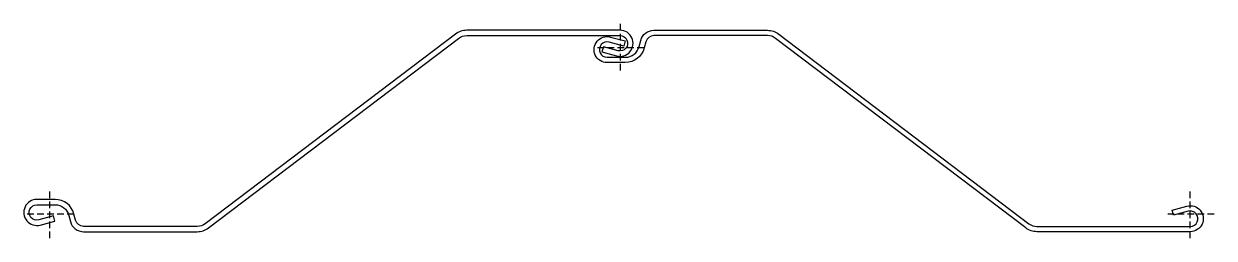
# Model space of a CAD drawing. Header units: millimetres. Extents: x -39 to 1751, y -36 to 286.
import ezdxf

# ---------------------------------------------------------------- set-up
doc = ezdxf.new("R2010")
doc.units = ezdxf.units.MM
doc.linetypes.add('DASHED', pattern=[0.75, 0.5, -0.25])
doc.layers.add('ref', color=251, linetype='Continuous', plot=False)

msp = doc.modelspace()

# ---------------------------------------------------------------- linework, layer by layer
at = {"linetype": 'Continuous'}
for points in [[(50.9, -18.3, -0.340671), (38.9, -9), (36.4, 0.2, 0.340671), (7.9, 22.2), (-19.5, 22.2, 1.140281), (-14.4, -16.3), (7.7, -10.3), (5.6, -2.6), (-16.5, -8.5, -1.140281), (-19.5, 14.2), (7.9, 14.2, -0.340671), (28.7, -1.8), (31.1, -11.1, 0.340671), (50.9, -26.3), (221.7, -26.3, 0.163308), (238.6, -20.6), (614.8, 263.9, -0.163308), (626.9, 268), (857.5, 268, -1.140281), (854.5, 245.3), (832.4, 251.2), (830.3, 243.5), (852.4, 237.5, 1.140282), (857.5, 276), (626.9, 276, 0.163308), (610, 270.3), (233.7, -14.3, -0.163308), (221.7, -18.3)], [(1079.2, 276, -0.163308), (1096.1, 270.3), (1472.3, -14.3, 0.163308), (1484.4, -18.3), (1715, -18.3, 1.140281), (1712, 4.4), (1689.9, -1.5), (1687.8, 6.2), (1709.9, 12.1, -1.140282), (1715, -26.3), (1484.4, -26.3, -0.163308), (1467.5, -20.6), (1091.2, 263.9, 0.163308), (1079.2, 268), (908.4, 268, 0.340671), (896.4, 258.7), (893.9, 249.4, -0.340671), (865.4, 227.5), (838, 227.5, -1.140281), (843.1, 265.9), (865.2, 260), (863.1, 252.3), (841, 258.2, 1.140281), (838, 235.5), (865.4, 235.5, 0.340671), (886.2, 251.5), (888.6, 260.7, -0.340671), (908.4, 276)]]:
    msp.add_lwpolyline(points, format="xyb", close=True, dxfattribs=at)
at = {"layer": 'ref', "linetype": 'DASHED', "ltscale": 20}
for p, q in [((857.5, 285.6), (857.5, 213.7)), ((893.5, 249.7), (821.5, 249.7)), ((0, -36), (0, 36)), ((1715, -36), (1715, 36)), ((36, 0), (-36, 0)), ((1751, 0), (1679, 0))]:
    msp.add_line(p, q, dxfattribs=at)

doc.saveas('drawing.dxf')
